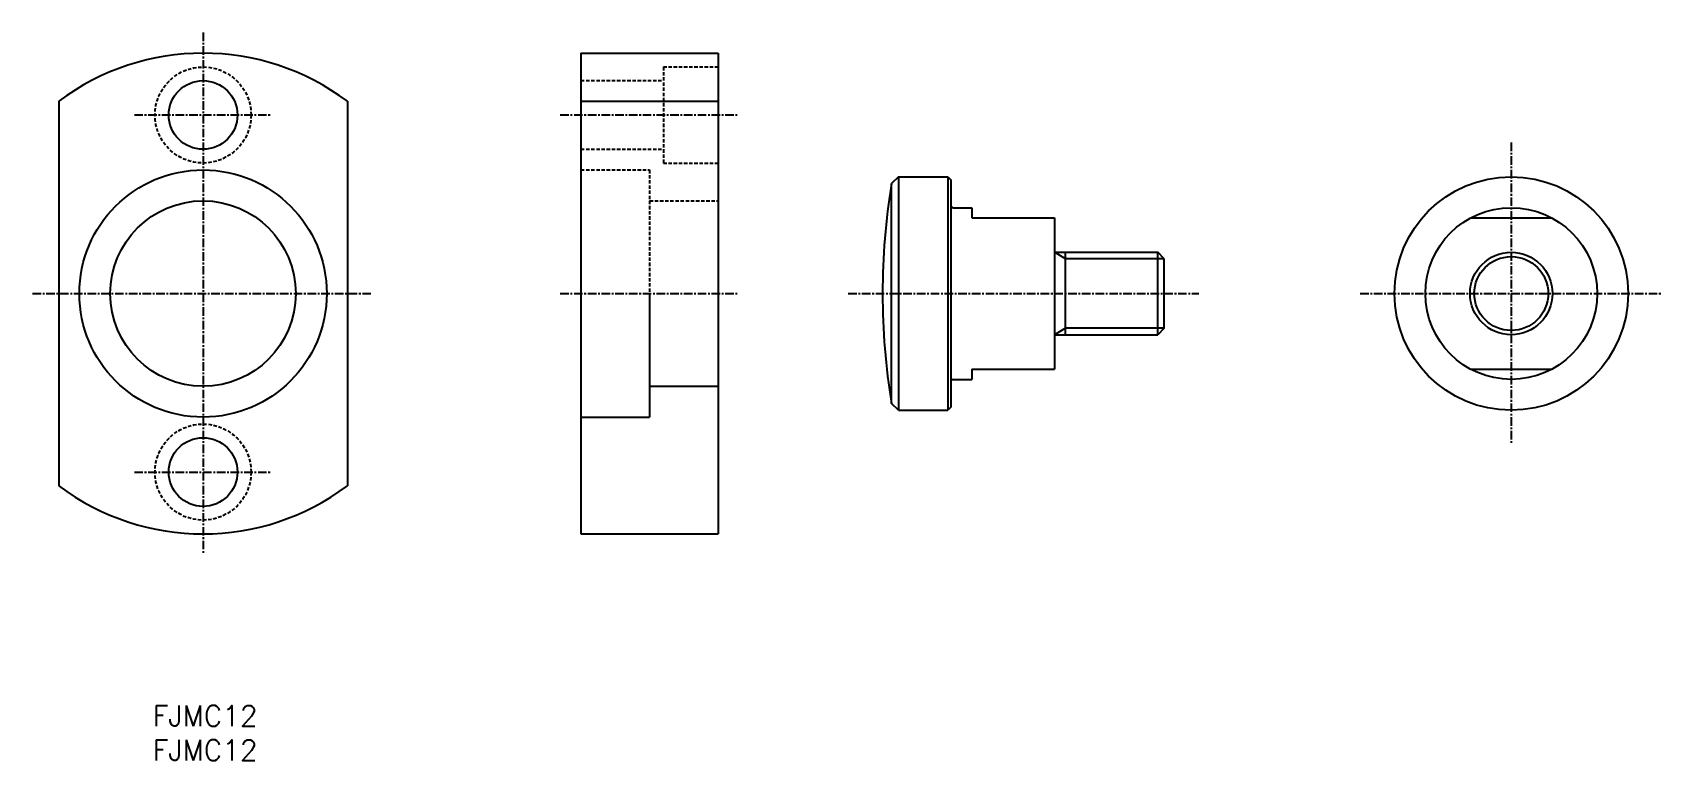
# Model space of a CAD drawing. Extents: x 19 to 256, y 45 to 151.
import ezdxf
from ezdxf.enums import TextEntityAlignment as Align

# ---------------------------------------------------------------- set-up
doc = ezdxf.new("R2010")
doc.units = 0
doc.linetypes.add('CENTER', pattern=[2, 1.25, -0.25, 0.25, -0.25])
doc.linetypes.add('DASHED', pattern=[0.75, 0.5, -0.25])
doc.layers.get('0').update_dxf_attribs({"linetype": 'CONTINUOUS'})
doc.layers.add('CENTER', color=1, linetype='CENTER')
doc.styles.get("Standard").update_dxf_attribs({"font": 'txt.shx', "bigfont": 'extfont.shx'})

msp = doc.modelspace()

# ---------------------------------------------------------------- linework, layer by layer
at = {"color": 7, "linetype": 'CONTINUOUS'}
for p, q in [((98.65, 148.34), (118.65, 148.34)), ((98.65, 148.34), (98.65, 78.34)), ((118.65, 148.34), (118.65, 78.34)), ((22.66, 141.34), (22.66, 85.34)), ((64.66, 141.34), (64.66, 85.34)), ((98.65, 141.34), (118.65, 141.34)), ((98.65, 130.84), (98.65, 130.84)), ((144.85, 130.34), (143.85, 129.34)), ((143.85, 97.34), (143.85, 129.34)), ((144.85, 130.34), (144.85, 96.34)), ((144.85, 130.34), (152.06, 130.34)), ((152.06, 130.34), (152.06, 96.34)), ((152.06, 130.34), (152.56, 129.84)), ((152.56, 96.84), (152.56, 129.84)), ((152.76, 125.84), (155.56, 125.84)), ((155.56, 125.84), (155.56, 124.34)), ((155.56, 124.34), (167.56, 124.34)), ((167.56, 124.34), (167.56, 102.34)), ((228.11, 124.34), (239.99, 124.34)), ((167.56, 119.34), (182.61, 119.34)), ((169.2, 107.34), (169.2, 119.34)), ((182.61, 107.34), (182.61, 119.34)), ((183.56, 118.4), (182.61, 119.34)), ((183.56, 108.29), (183.56, 118.4)), ((98.65, 113.34), (98.65, 113.34)), ((108.65, 113.34), (108.65, 95.34)), ((183.56, 113.34), (183.56, 113.34)), ((183.56, 110.82), (183.56, 110.82)), ((167.56, 107.34), (182.61, 107.34)), ((183.56, 108.29), (182.61, 107.34)), ((155.56, 102.34), (167.56, 102.34)), ((155.56, 102.34), (155.56, 100.84)), ((228.11, 102.34), (239.99, 102.34)), ((108.65, 99.84), (118.65, 99.84)), ((152.76, 100.84), (155.56, 100.84)), ((144.85, 96.34), (143.85, 97.34)), ((98.65, 95.34), (108.65, 95.34)), ((144.85, 96.34), (152.06, 96.34)), ((152.56, 96.84), (152.06, 96.34)), ((98.65, 78.34), (118.65, 78.34))]:
    msp.add_line(p, q, dxfattribs=at)
at = {"color": 3, "linetype": 'DASHED'}
for p, q in [((110.65, 146.34), (118.65, 146.34)), ((110.65, 146.34), (110.65, 132.34)), ((98.65, 144.34), (110.65, 144.34)), ((98.65, 134.34), (110.65, 134.34)), ((98.65, 131.34), (108.65, 131.34)), ((108.65, 131.34), (108.65, 113.34)), ((110.65, 132.34), (118.65, 132.34)), ((108.65, 126.84), (118.65, 126.84))]:
    msp.add_line(p, q, dxfattribs=at)
at = {"color": 3, "linetype": 'CONTINUOUS'}
for p, q in [((169.2, 118.4), (167.56, 119.34)), ((183.56, 118.4), (169.2, 118.4)), ((169.2, 108.29), (167.56, 107.34)), ((183.56, 108.29), (169.2, 108.29))]:
    msp.add_line(p, q, dxfattribs=at)
at = {"color": 3, "linetype": 'DASHED'}
for centre in [(43.66, 139.34), (43.66, 87.34)]:
    msp.add_circle(centre, 7, dxfattribs=at)
at = {"color": 7, "linetype": 'CONTINUOUS'}
for centre, radius in [((43.66, 139.34), 5), ((43.66, 113.34), 18), ((234.05, 113.34), 17), ((43.66, 113.34), 13.5), ((234.05, 113.34), 12.5), ((234.05, 113.34), 6), ((43.66, 87.34), 5)]:
    msp.add_circle(centre, radius, dxfattribs=at)
at = {"color": 3, "linetype": 'CONTINUOUS'}
msp.add_circle((234.05, 113.34), 5.38, dxfattribs=at)
at = {"color": 7, "linetype": 'CONTINUOUS'}
for centre, radius, start, end in [((43.66, 113.34), 35, 53.1301, 126.8699), ((242.56, 113.34), 100, 170.7931, 189.2069), ((152.76, 126.04), 0.2, 180, 270), ((152.76, 100.64), 0.2, 90, 180), ((43.66, 113.34), 35, 233.1301, 306.8699)]:
    msp.add_arc(centre, radius, start, end, dxfattribs=at)
at = {"layer": 'CENTER', "color": 1, "linetype": 'CENTER'}
for p, q in [((43.66, 151.34), (43.66, 75.34)), ((33.66, 139.34), (53.66, 139.34)), ((95.65, 139.34), (121.65, 139.34)), ((234.05, 135.34), (234.05, 91.34)), ((18.85, 113.34), (68.25, 113.34)), ((95.65, 113.34), (121.65, 113.34)), ((137.56, 113.34), (188.56, 113.34)), ((212.05, 113.34), (256.05, 113.34)), ((33.66, 87.34), (53.66, 87.34))]:
    msp.add_line(p, q, dxfattribs=at)

# ---------------------------------------------------------------- texts
at = {"color": 7, "linetype": 'CONTINUOUS'}
for p in [(36.3, 51.85), (36.3, 46.85)]:
    msp.add_text('FJMC12', height=3, dxfattribs=at).set_placement(p, align=Align.MIDDLE_LEFT)

doc.saveas('drawing.dxf')
